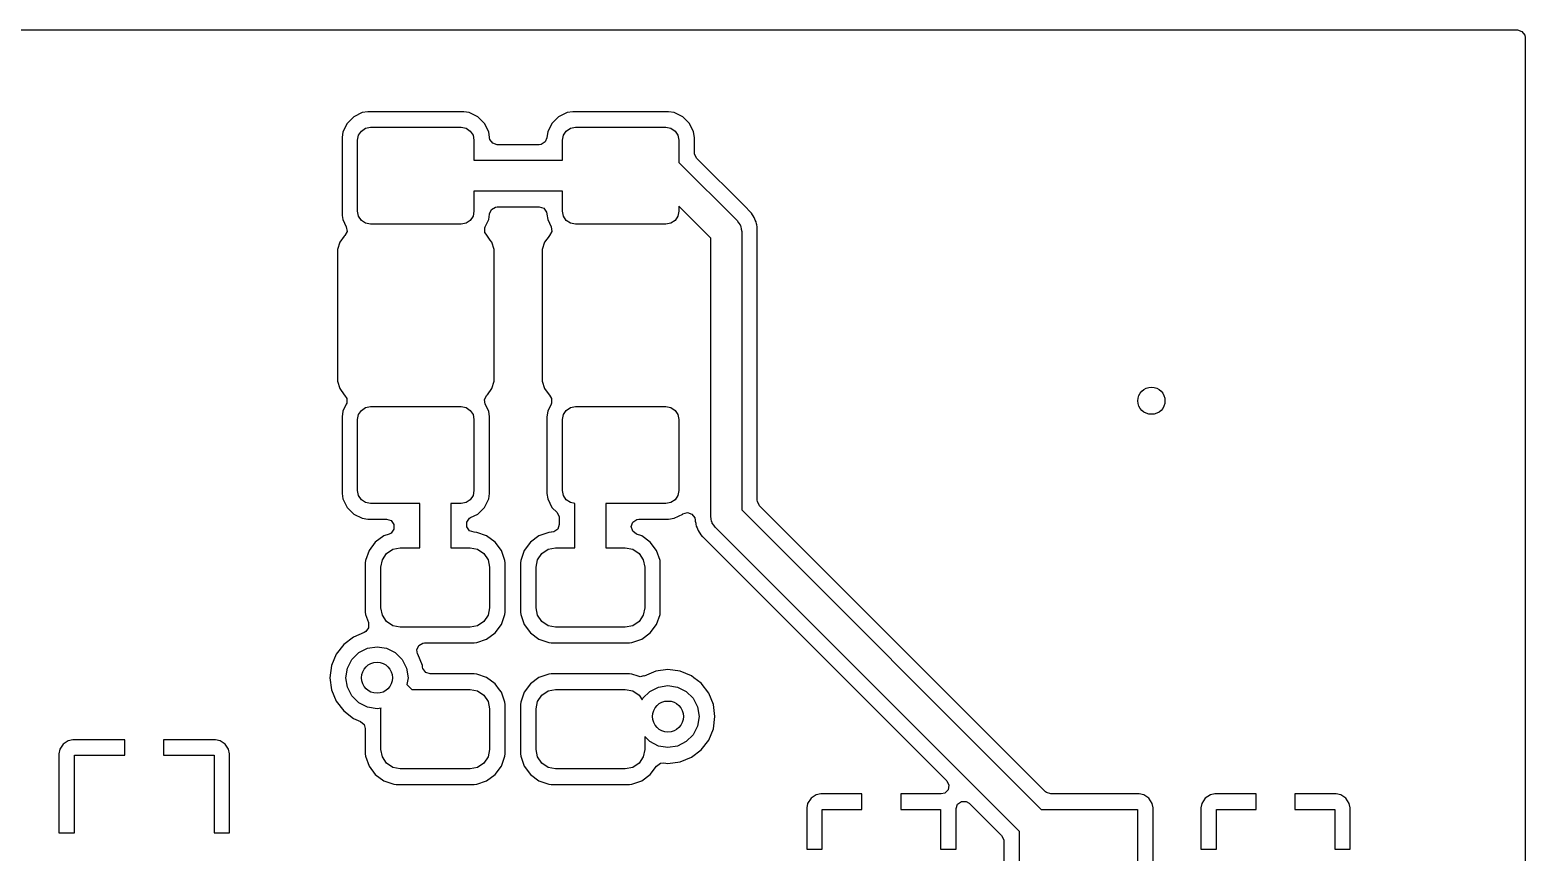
# Model space of a CAD drawing. Extents: x 0.21 to 2.99, y 0.21 to 2.19.
# Drawn here: x 2.231 to 2.99, y 1.771 to 2.188 of the extents above; entities that cross this region are included whole.
import ezdxf

# ---------------------------------------------------------------- set-up
doc = ezdxf.new("R2010")
doc.units = 0
doc.header["$MEASUREMENT"] = 0
doc.layers.add('BLACK', color=7, linetype='CONTINUOUS')

msp = doc.modelspace()

# ---------------------------------------------------------------- linework, layer by layer
at = {"layer": 'BLACK', "linetype": 'CONTINUOUS'}
for p, q in [((0.214311, 2.18819), (2.98569, 2.18819)), ((2.98569, 2.18819), (2.98798, 2.18744)), ((2.98798, 2.18744), (2.9894, 2.1855)), ((2.9894, 2.1855), (2.98959, 2.18429)), ((2.98959, 2.18429), (2.98959, 0.215709)), ((2.39188, 2.14073), (2.38976, 2.1364)), ((2.39529, 2.14415), (2.39188, 2.14073)), ((2.39962, 2.14626), (2.39529, 2.14415)), ((2.40243, 2.14667), (2.39962, 2.14626)), ((2.39962, 2.14626), (2.39962, 2.14626)), ((2.45111, 2.14667), (2.40243, 2.14667)), ((2.45392, 2.14626), (2.45111, 2.14667)), ((2.45825, 2.14414), (2.45392, 2.14626)), ((2.46166, 2.14073), (2.45825, 2.14414)), ((2.46378, 2.1364), (2.46166, 2.14073)), ((2.49582, 2.14073), (2.4937, 2.1364)), ((2.49923, 2.14415), (2.49582, 2.14073)), ((2.50356, 2.14626), (2.49923, 2.14415)), ((2.50637, 2.14667), (2.50356, 2.14626)), ((2.50356, 2.14626), (2.50356, 2.14626)), ((2.55505, 2.14667), (2.50637, 2.14667)), ((2.55786, 2.14626), (2.55505, 2.14667)), ((2.56219, 2.14414), (2.55786, 2.14626)), ((2.5656, 2.14073), (2.56219, 2.14414)), ((2.56772, 2.1364), (2.5656, 2.14073)), ((2.38976, 2.1364), (2.38935, 2.13359)), ((2.38935, 2.13359), (2.38935, 2.09476)), ((2.38976, 2.1364), (2.38976, 2.1364)), ((2.39724, 2.13222), (2.39774, 2.13473)), ((2.39724, 2.09613), (2.39724, 2.13222)), ((2.39774, 2.13473), (2.39917, 2.13686)), ((2.39917, 2.13686), (2.40129, 2.13828)), ((2.40129, 2.13828), (2.40381, 2.13878)), ((2.40381, 2.13878), (2.44974, 2.13878)), ((2.44974, 2.13878), (2.45225, 2.13828)), ((2.45225, 2.13828), (2.45438, 2.13686)), ((2.45438, 2.13686), (2.4558, 2.13473)), ((2.4558, 2.13473), (2.4563, 2.13222)), ((2.4563, 2.13222), (2.4563, 2.12205)), ((2.46419, 2.13359), (2.46378, 2.1364)), ((2.4642, 2.13356), (2.46419, 2.13359)), ((2.46419, 2.13359), (2.46419, 2.13359)), ((2.46419, 2.13359), (2.46419, 2.13359)), ((2.4642, 2.13351), (2.4642, 2.13356)), ((2.46421, 2.13345), (2.4642, 2.13351)), ((2.46422, 2.13345), (2.46421, 2.13345)), ((2.46438, 2.13263), (2.46422, 2.13345)), ((2.46579, 2.13069), (2.46438, 2.13263)), ((2.49324, 2.13345), (2.49238, 2.13133)), ((2.49327, 2.13345), (2.49324, 2.13345)), ((2.49328, 2.13355), (2.49327, 2.13345)), ((2.49329, 2.13359), (2.49328, 2.13356)), ((2.49328, 2.13356), (2.49328, 2.13355)), ((2.4937, 2.1364), (2.49329, 2.13359)), ((2.50118, 2.13222), (2.50168, 2.13473)), ((2.50118, 2.12205), (2.50118, 2.13222)), ((2.50168, 2.13473), (2.5031, 2.13686)), ((2.5031, 2.13686), (2.50523, 2.13828)), ((2.50523, 2.13828), (2.50774, 2.13878)), ((2.50774, 2.13878), (2.55367, 2.13878)), ((2.55367, 2.13878), (2.55619, 2.13828)), ((2.55619, 2.13828), (2.55831, 2.13686)), ((2.55831, 2.13686), (2.55974, 2.13473)), ((2.55974, 2.13473), (2.56024, 2.13222)), ((2.56024, 2.13222), (2.56024, 2.12096)), ((2.56813, 2.13359), (2.56772, 2.1364)), ((2.56813, 2.12586), (2.56813, 2.13359)), ((2.56813, 2.13359), (2.56813, 2.13359)), ((2.46808, 2.12994), (2.46579, 2.13069)), ((2.4894, 2.12994), (2.46808, 2.12994)), ((2.49033, 2.13005), (2.4894, 2.12994)), ((2.49238, 2.13133), (2.49033, 2.13005)), ((2.56818, 2.12525), (2.56813, 2.12586)), ((2.56927, 2.12311), (2.56818, 2.12525)), ((2.4563, 2.12205), (2.50118, 2.12205)), ((2.56024, 2.12096), (2.56029, 2.12092)), ((2.56029, 2.12092), (2.58982, 2.09139)), ((2.59364, 2.09874), (2.56927, 2.12311)), ((2.50118, 2.1063), (2.4563, 2.1063)), ((2.4563, 2.1063), (2.4563, 2.09613)), ((2.50118, 2.09613), (2.50118, 2.1063)), ((2.38935, 2.09476), (2.38945, 2.09409)), ((2.38945, 2.09409), (2.38976, 2.09195)), ((2.39774, 2.09362), (2.39724, 2.09613)), ((2.4563, 2.09613), (2.4558, 2.09362)), ((2.46378, 2.09195), (2.46419, 2.09476)), ((2.46419, 2.09476), (2.4642, 2.09479)), ((2.46419, 2.09476), (2.46419, 2.09476)), ((2.46419, 2.09476), (2.46419, 2.09476)), ((2.4642, 2.0948), (2.46421, 2.0949)), ((2.4642, 2.09479), (2.4642, 2.0948)), ((2.46421, 2.0949), (2.46424, 2.09489)), ((2.46424, 2.09489), (2.4651, 2.09702)), ((2.4651, 2.09702), (2.46715, 2.09829)), ((2.46715, 2.09829), (2.46808, 2.09841)), ((2.46808, 2.09841), (2.4894, 2.09841)), ((2.4894, 2.09841), (2.49169, 2.09766)), ((2.49169, 2.09766), (2.4931, 2.09571)), ((2.4931, 2.09571), (2.49326, 2.0949)), ((2.49326, 2.0949), (2.49327, 2.0949)), ((2.49327, 2.0949), (2.49328, 2.09484)), ((2.49328, 2.09484), (2.49328, 2.09479)), ((2.49328, 2.09479), (2.49329, 2.09476)), ((2.49329, 2.09476), (2.4937, 2.09195)), ((2.50168, 2.09362), (2.50118, 2.09613)), ((2.56024, 2.09613), (2.55974, 2.09362)), ((2.57638, 2.08257), (2.56024, 2.09871)), ((2.56024, 2.09871), (2.56024, 2.09613)), ((2.59667, 2.09571), (2.59364, 2.09874)), ((2.59717, 2.09521), (2.59667, 2.09571)), ((2.5976, 2.09436), (2.59717, 2.09521)), ((2.59792, 2.09384), (2.5976, 2.09436)), ((2.59848, 2.09307), (2.59792, 2.09384)), ((2.38976, 2.09195), (2.39153, 2.08832)), ((2.39153, 2.08832), (2.39187, 2.08593)), ((2.39917, 2.09149), (2.39774, 2.09362)), ((2.40129, 2.09007), (2.39917, 2.09149)), ((2.40381, 2.08957), (2.40129, 2.09007)), ((2.44974, 2.08957), (2.40381, 2.08957)), ((2.45225, 2.09007), (2.44974, 2.08957)), ((2.45438, 2.09149), (2.45225, 2.09007)), ((2.4558, 2.09362), (2.45438, 2.09149)), ((2.4618, 2.08781), (2.46201, 2.08832)), ((2.4618, 2.0854), (2.4618, 2.08781)), ((2.46201, 2.08832), (2.46378, 2.09195)), ((2.4937, 2.09195), (2.49547, 2.08832)), ((2.49547, 2.08832), (2.49581, 2.08593)), ((2.5031, 2.09149), (2.50168, 2.09362)), ((2.50523, 2.09007), (2.5031, 2.09149)), ((2.50774, 2.08957), (2.50523, 2.09007)), ((2.55367, 2.08957), (2.50774, 2.08957)), ((2.55619, 2.09007), (2.55367, 2.08957)), ((2.55831, 2.09149), (2.55619, 2.09007)), ((2.55974, 2.09362), (2.55831, 2.09149)), ((2.58982, 2.09139), (2.59052, 2.09028)), ((2.59052, 2.09028), (2.59135, 2.08924)), ((2.59135, 2.08924), (2.59145, 2.08881)), ((2.59145, 2.08881), (2.59168, 2.08843)), ((2.59168, 2.08843), (2.59183, 2.08711)), ((2.59183, 2.08711), (2.59213, 2.08583)), ((2.59877, 2.09217), (2.59848, 2.09307)), ((2.59848, 2.09307), (2.59848, 2.09307)), ((2.59848, 2.09307), (2.59848, 2.09307)), ((2.599, 2.09161), (2.59877, 2.09217)), ((2.59943, 2.09076), (2.599, 2.09161)), ((2.59958, 2.08982), (2.59943, 2.09076)), ((2.59943, 2.09076), (2.59943, 2.09076)), ((2.59943, 2.09076), (2.59943, 2.09076)), ((2.59943, 2.09076), (2.59943, 2.09076)), ((2.59973, 2.08923), (2.59958, 2.08982)), ((2.60002, 2.08832), (2.59973, 2.08923)), ((2.60002, 1.94948), (2.60002, 2.08832)), ((2.60002, 2.08832), (2.60002, 2.08832)), ((2.38818, 2.08042), (2.38699, 2.07674)), ((2.39046, 2.08355), (2.38818, 2.08042)), ((2.39056, 2.08365), (2.39046, 2.08355)), ((2.39074, 2.08381), (2.39056, 2.08365)), ((2.39187, 2.08593), (2.39074, 2.08381)), ((2.46294, 2.08384), (2.4618, 2.0854)), ((2.46287, 2.08377), (2.46294, 2.08384)), ((2.46308, 2.08355), (2.46287, 2.08377)), ((2.46457, 2.0815), (2.46308, 2.08355)), ((2.46308, 2.08355), (2.46308, 2.08355)), ((2.46308, 2.08355), (2.46308, 2.08355)), ((2.46308, 2.08355), (2.46308, 2.08355)), ((2.46536, 2.08042), (2.46457, 2.0815)), ((2.46656, 2.07674), (2.46536, 2.08042)), ((2.49212, 2.08042), (2.49093, 2.07674)), ((2.4944, 2.08355), (2.49212, 2.08042)), ((2.4945, 2.08365), (2.4944, 2.08355)), ((2.49468, 2.08381), (2.4945, 2.08365)), ((2.49581, 2.08593), (2.49468, 2.08381)), ((2.57638, 1.94134), (2.57638, 2.08257)), ((2.59213, 2.08583), (2.59213, 1.9446)), ((2.38699, 2.07674), (2.38699, 2.00987)), ((2.46656, 2.07489), (2.46656, 2.07674)), ((2.46656, 2.01195), (2.46656, 2.07489)), ((2.49093, 2.07674), (2.49093, 2.00987)), ((2.46656, 2.01181), (2.46656, 2.01195)), ((2.46656, 2.01195), (2.46656, 2.01195)), ((2.46656, 2.00987), (2.46656, 2.01181)), ((2.38699, 2.00987), (2.38818, 2.00619)), ((2.38818, 2.00619), (2.39046, 2.00306)), ((2.39046, 2.00306), (2.39046, 2.00306)), ((2.39046, 2.00306), (2.39046, 2.00306)), ((2.39046, 2.00306), (2.39046, 2.00306)), ((2.39046, 2.00306), (2.39068, 2.00284)), ((2.39068, 2.00284), (2.39061, 2.00277)), ((2.39061, 2.00277), (2.39174, 2.00121)), ((2.46167, 2.00068), (2.4628, 2.00281)), ((2.4628, 2.00281), (2.46298, 2.00296)), ((2.46298, 2.00296), (2.46308, 2.00306)), ((2.46308, 2.00306), (2.46536, 2.00619)), ((2.46308, 2.00306), (2.46308, 2.00306)), ((2.46536, 2.00619), (2.46656, 2.00987)), ((2.49093, 2.00987), (2.49212, 2.00619)), ((2.49212, 2.00619), (2.4944, 2.00306)), ((2.4944, 2.00306), (2.4944, 2.00306)), ((2.4944, 2.00306), (2.4944, 2.00306)), ((2.4944, 2.00306), (2.4944, 2.00306)), ((2.4944, 2.00306), (2.49461, 2.00284)), ((2.49461, 2.00284), (2.49454, 2.00277)), ((2.49454, 2.00277), (2.49568, 2.00121)), ((2.39153, 1.99829), (2.38976, 1.99467)), ((2.39174, 1.9988), (2.39153, 1.99829)), ((2.39174, 2.00121), (2.39174, 1.9988)), ((2.39774, 1.993), (2.39917, 1.99513)), ((2.39917, 1.99513), (2.40129, 1.99655)), ((2.40129, 1.99655), (2.40381, 1.99705)), ((2.40381, 1.99705), (2.44974, 1.99705)), ((2.44974, 1.99705), (2.45225, 1.99655)), ((2.45225, 1.99655), (2.45438, 1.99513)), ((2.45438, 1.99513), (2.4558, 1.993)), ((2.46201, 1.99829), (2.46167, 2.00068)), ((2.46378, 1.99467), (2.46201, 1.99829)), ((2.49547, 1.99829), (2.4937, 1.99467)), ((2.49568, 1.9988), (2.49547, 1.99829)), ((2.49568, 2.00121), (2.49568, 1.9988)), ((2.50168, 1.993), (2.5031, 1.99513)), ((2.5031, 1.99513), (2.50523, 1.99655)), ((2.50523, 1.99655), (2.50774, 1.99705)), ((2.50774, 1.99705), (2.55367, 1.99705)), ((2.55367, 1.99705), (2.55619, 1.99655)), ((2.55619, 1.99655), (2.55831, 1.99513)), ((2.55831, 1.99513), (2.55974, 1.993)), ((2.38976, 1.99467), (2.38935, 1.99186)), ((2.38935, 1.99186), (2.38935, 1.95302)), ((2.38976, 1.99467), (2.38976, 1.99467)), ((2.39724, 1.99049), (2.39774, 1.993)), ((2.39724, 1.9544), (2.39724, 1.99049)), ((2.4558, 1.993), (2.4563, 1.99049)), ((2.4563, 1.99049), (2.4563, 1.9544)), ((2.46419, 1.99186), (2.46378, 1.99467)), ((2.46419, 1.95302), (2.46419, 1.99186)), ((2.4937, 1.99467), (2.49329, 1.99186)), ((2.49329, 1.99186), (2.49329, 1.95302)), ((2.4937, 1.99467), (2.4937, 1.99467)), ((2.50118, 1.99049), (2.50168, 1.993)), ((2.50118, 1.9544), (2.50118, 1.99049)), ((2.55974, 1.993), (2.56024, 1.99049)), ((2.56024, 1.99049), (2.56024, 1.9544)), ((2.38935, 1.95302), (2.38976, 1.95021)), ((2.38976, 1.95021), (2.39188, 1.94588)), ((2.39774, 1.95189), (2.39724, 1.9544)), ((2.39917, 1.94976), (2.39774, 1.95189)), ((2.40129, 1.94833), (2.39917, 1.94976)), ((2.45438, 1.94976), (2.45225, 1.94833)), ((2.4558, 1.95189), (2.45438, 1.94976)), ((2.4563, 1.9544), (2.4558, 1.95189)), ((2.46166, 1.94588), (2.46378, 1.95021)), ((2.46378, 1.95021), (2.46419, 1.95302)), ((2.49329, 1.95302), (2.4937, 1.95021)), ((2.4937, 1.95021), (2.49582, 1.94588)), ((2.50168, 1.95189), (2.50118, 1.9544)), ((2.5031, 1.94976), (2.50168, 1.95189)), ((2.50523, 1.94833), (2.5031, 1.94976)), ((2.55831, 1.94976), (2.55619, 1.94833)), ((2.55974, 1.95189), (2.55831, 1.94976)), ((2.56024, 1.9544), (2.55974, 1.95189)), ((2.39188, 1.94588), (2.39529, 1.94247)), ((2.39529, 1.94247), (2.39962, 1.94035)), ((2.40381, 1.94783), (2.40129, 1.94833)), ((2.42874, 1.94783), (2.40381, 1.94783)), ((2.42874, 1.92539), (2.42874, 1.94783)), ((2.44974, 1.94783), (2.44449, 1.94783)), ((2.44449, 1.94783), (2.44449, 1.92539)), ((2.45225, 1.94833), (2.44974, 1.94783)), ((2.45461, 1.94069), (2.45825, 1.94247)), ((2.45825, 1.94247), (2.46166, 1.94588)), ((2.49582, 1.94588), (2.49845, 1.94325)), ((2.49845, 1.94325), (2.49954, 1.9411)), ((2.50748, 1.94789), (2.50523, 1.94833)), ((2.50748, 1.92539), (2.50748, 1.94789)), ((2.55367, 1.94783), (2.52323, 1.94783)), ((2.52323, 1.94783), (2.52323, 1.92539)), ((2.55619, 1.94833), (2.55367, 1.94783)), ((2.55786, 1.94035), (2.56219, 1.94247)), ((2.56219, 1.94247), (2.56232, 1.94256)), ((2.56219, 1.94247), (2.56219, 1.94247)), ((2.56232, 1.94256), (2.56462, 1.94329)), ((2.56462, 1.94329), (2.5669, 1.94253)), ((2.5669, 1.94253), (2.5683, 1.94057)), ((2.59213, 1.9446), (2.74413, 1.7926)), ((2.60007, 1.94887), (2.60002, 1.94948)), ((2.60116, 1.94673), (2.60007, 1.94887)), ((2.74626, 1.80163), (2.60116, 1.94673)), ((2.39962, 1.94035), (2.40243, 1.93994)), ((2.40243, 1.93994), (2.41196, 1.93994)), ((2.41196, 1.93994), (2.41425, 1.9392)), ((2.41425, 1.9392), (2.41567, 1.93725)), ((2.41567, 1.93484), (2.41425, 1.93289)), ((2.41567, 1.93725), (2.41567, 1.93484)), ((2.45261, 1.93839), (2.45403, 1.94034)), ((2.45261, 1.93598), (2.45261, 1.93839)), ((2.45403, 1.93403), (2.45261, 1.93598)), ((2.45403, 1.94034), (2.45461, 1.94069)), ((2.49884, 1.93489), (2.49689, 1.93348)), ((2.49959, 1.93719), (2.49884, 1.93489)), ((2.49954, 1.9411), (2.49959, 1.9405)), ((2.49959, 1.9405), (2.49959, 1.93719)), ((2.53611, 1.93613), (2.53691, 1.9384)), ((2.53681, 1.93382), (2.53611, 1.93613)), ((2.53691, 1.9384), (2.53889, 1.93978)), ((2.53889, 1.93978), (2.54001, 1.93994)), ((2.54001, 1.93994), (2.55505, 1.93994)), ((2.55505, 1.93994), (2.55786, 1.94035)), ((2.55505, 1.93994), (2.55505, 1.93994)), ((2.5683, 1.94057), (2.56848, 1.93939)), ((2.56848, 1.93939), (2.56848, 1.93884)), ((2.56848, 1.93884), (2.56848, 1.93884)), ((2.56848, 1.93884), (2.56878, 1.93794)), ((2.56878, 1.93794), (2.56892, 1.93734)), ((2.56892, 1.93734), (2.56907, 1.93641)), ((2.56907, 1.93641), (2.5695, 1.93556)), ((2.5695, 1.93556), (2.56973, 1.93499)), ((2.56973, 1.93499), (2.57003, 1.93409)), ((2.57667, 1.94005), (2.57638, 1.94134)), ((2.57682, 1.93874), (2.57667, 1.94005)), ((2.57706, 1.93836), (2.57682, 1.93874)), ((2.57716, 1.93792), (2.57706, 1.93836)), ((2.57798, 1.93689), (2.57716, 1.93792)), ((2.57868, 1.93577), (2.57798, 1.93689)), ((2.73299, 1.78146), (2.57868, 1.93577)), ((2.40621, 1.92823), (2.40304, 1.92393)), ((2.41052, 1.93141), (2.40621, 1.92823)), ((2.40621, 1.92823), (2.40621, 1.92823)), ((2.41325, 1.93236), (2.41052, 1.93141)), ((2.41425, 1.93289), (2.41325, 1.93236)), ((2.45632, 1.93329), (2.45403, 1.93403)), ((2.45647, 1.93329), (2.45632, 1.93329)), ((2.45767, 1.93318), (2.45647, 1.93329)), ((2.45647, 1.93329), (2.45647, 1.93329)), ((2.45767, 1.93317), (2.45767, 1.93318)), ((2.46271, 1.93141), (2.45767, 1.93317)), ((2.46701, 1.92823), (2.46271, 1.93141)), ((2.47019, 1.92393), (2.46701, 1.92823)), ((2.46701, 1.92823), (2.46701, 1.92823)), ((2.46701, 1.92823), (2.46701, 1.92823)), ((2.48495, 1.92823), (2.48178, 1.92393)), ((2.48926, 1.93141), (2.48495, 1.92823)), ((2.48495, 1.92823), (2.48495, 1.92823)), ((2.4943, 1.93317), (2.48926, 1.93141)), ((2.4955, 1.93329), (2.4943, 1.93318)), ((2.4943, 1.93318), (2.4943, 1.93317)), ((2.49569, 1.93329), (2.4955, 1.93329)), ((2.49689, 1.93348), (2.49569, 1.93329)), ((2.53872, 1.93236), (2.53681, 1.93382)), ((2.54145, 1.93141), (2.53872, 1.93236)), ((2.54575, 1.92823), (2.54145, 1.93141)), ((2.54893, 1.92393), (2.54575, 1.92823)), ((2.54575, 1.92823), (2.54575, 1.92823)), ((2.54575, 1.92823), (2.54575, 1.92823)), ((2.57003, 1.93409), (2.57003, 1.93409)), ((2.57003, 1.93409), (2.57059, 1.93332)), ((2.57059, 1.93332), (2.57091, 1.9328)), ((2.57091, 1.9328), (2.57134, 1.93196)), ((2.57134, 1.93196), (2.57134, 1.93195)), ((2.57134, 1.93195), (2.57213, 1.93116)), ((2.57213, 1.93116), (2.57213, 1.93116)), ((2.57213, 1.93116), (2.57222, 1.93107)), ((2.57222, 1.93107), (2.57223, 1.93107)), ((2.57223, 1.93107), (2.63767, 1.86562)), ((2.40304, 1.92393), (2.40127, 1.91889)), ((2.40906, 1.91555), (2.4098, 1.91932)), ((2.4098, 1.91932), (2.41194, 1.92251)), ((2.41194, 1.92251), (2.41513, 1.92464)), ((2.41513, 1.92464), (2.4189, 1.92539)), ((2.4189, 1.92539), (2.42874, 1.92539)), ((2.44449, 1.92539), (2.45433, 1.92539)), ((2.45433, 1.92539), (2.4581, 1.92464)), ((2.4581, 1.92464), (2.46129, 1.92251)), ((2.46129, 1.92251), (2.46342, 1.91932)), ((2.46342, 1.91932), (2.46417, 1.91555)), ((2.47195, 1.91889), (2.47019, 1.92393)), ((2.48178, 1.92393), (2.48001, 1.91889)), ((2.4878, 1.91555), (2.48854, 1.91932)), ((2.48854, 1.91932), (2.49068, 1.92251)), ((2.49068, 1.92251), (2.49387, 1.92464)), ((2.49387, 1.92464), (2.49764, 1.92539)), ((2.49764, 1.92539), (2.50748, 1.92539)), ((2.52323, 1.92539), (2.53307, 1.92539)), ((2.53307, 1.92539), (2.53684, 1.92464)), ((2.53684, 1.92464), (2.54003, 1.92251)), ((2.54003, 1.92251), (2.54216, 1.91932)), ((2.54216, 1.91932), (2.54291, 1.91555)), ((2.55069, 1.91889), (2.54893, 1.92393)), ((2.40127, 1.91889), (2.40116, 1.91769)), ((2.40116, 1.91769), (2.40116, 1.89275)), ((2.40127, 1.91889), (2.40127, 1.91889)), ((2.40906, 1.89488), (2.40906, 1.91555)), ((2.46417, 1.91555), (2.46417, 1.89488)), ((2.47207, 1.91769), (2.47195, 1.91889)), ((2.47195, 1.91889), (2.47195, 1.91889)), ((2.47207, 1.89275), (2.47207, 1.91769)), ((2.47207, 1.91769), (2.47207, 1.91769)), ((2.48001, 1.91889), (2.4799, 1.91769)), ((2.4799, 1.91769), (2.4799, 1.89275)), ((2.48001, 1.91889), (2.48001, 1.91889)), ((2.4878, 1.89488), (2.4878, 1.91555)), ((2.54291, 1.91555), (2.54291, 1.89488)), ((2.55081, 1.91769), (2.55069, 1.91889)), ((2.55069, 1.91889), (2.55069, 1.91889)), ((2.55081, 1.89275), (2.55081, 1.91769)), ((2.55081, 1.91769), (2.55081, 1.91769)), ((2.40116, 1.89275), (2.40127, 1.89155)), ((2.40127, 1.89155), (2.40127, 1.89155)), ((2.40127, 1.89155), (2.40127, 1.89155)), ((2.40127, 1.89155), (2.40273, 1.8874)), ((2.4098, 1.89112), (2.40906, 1.89488)), ((2.41194, 1.88792), (2.4098, 1.89112)), ((2.46342, 1.89112), (2.46129, 1.88792)), ((2.46417, 1.89488), (2.46342, 1.89112)), ((2.47019, 1.8865), (2.47195, 1.89155)), ((2.47195, 1.89155), (2.47207, 1.89275)), ((2.47207, 1.89275), (2.47207, 1.89275)), ((2.4799, 1.89275), (2.48001, 1.89155)), ((2.48001, 1.89155), (2.48001, 1.89155)), ((2.48001, 1.89155), (2.48178, 1.8865)), ((2.48854, 1.89112), (2.4878, 1.89488)), ((2.49068, 1.88792), (2.48854, 1.89112)), ((2.54216, 1.89112), (2.54003, 1.88792)), ((2.54291, 1.89488), (2.54216, 1.89112)), ((2.54893, 1.8865), (2.55069, 1.89155)), ((2.55069, 1.89155), (2.55081, 1.89275)), ((2.55081, 1.89275), (2.55081, 1.89275)), ((2.40059, 1.88235), (2.39516, 1.8801)), ((2.40146, 1.88285), (2.40059, 1.88235)), ((2.40284, 1.88483), (2.40146, 1.88285)), ((2.40273, 1.8874), (2.40278, 1.88724)), ((2.40278, 1.88724), (2.40284, 1.88483)), ((2.41513, 1.88579), (2.41194, 1.88792)), ((2.4189, 1.88504), (2.41513, 1.88579)), ((2.45433, 1.88504), (2.4189, 1.88504)), ((2.4581, 1.88579), (2.45433, 1.88504)), ((2.46129, 1.88792), (2.4581, 1.88579)), ((2.46271, 1.87902), (2.46701, 1.8822)), ((2.46701, 1.8822), (2.47019, 1.8865)), ((2.48178, 1.8865), (2.48495, 1.8822)), ((2.48495, 1.8822), (2.48495, 1.8822)), ((2.48495, 1.8822), (2.48495, 1.8822)), ((2.48495, 1.8822), (2.48495, 1.8822)), ((2.48495, 1.8822), (2.48495, 1.8822)), ((2.48495, 1.8822), (2.48926, 1.87902)), ((2.49387, 1.88579), (2.49068, 1.88792)), ((2.49764, 1.88504), (2.49387, 1.88579)), ((2.53307, 1.88504), (2.49764, 1.88504)), ((2.53684, 1.88579), (2.53307, 1.88504)), ((2.54003, 1.88792), (2.53684, 1.88579)), ((2.54145, 1.87902), (2.54575, 1.8822)), ((2.54575, 1.8822), (2.54893, 1.8865)), ((2.39022, 1.87631), (2.38644, 1.87137)), ((2.39023, 1.87631), (2.39022, 1.87631)), ((2.39516, 1.8801), (2.39023, 1.87631)), ((2.39783, 1.87219), (2.40222, 1.87443)), ((2.40222, 1.87443), (2.40709, 1.8752)), ((2.40709, 1.8752), (2.41195, 1.87443)), ((2.41195, 1.87443), (2.41634, 1.87219)), ((2.42728, 1.87366), (2.42826, 1.87586)), ((2.42826, 1.87586), (2.43034, 1.87706)), ((2.43034, 1.87706), (2.43115, 1.87715)), ((2.43115, 1.87715), (2.45647, 1.87715)), ((2.45647, 1.87715), (2.45767, 1.87726)), ((2.45647, 1.87715), (2.45647, 1.87715)), ((2.45767, 1.87726), (2.46271, 1.87902)), ((2.48926, 1.87902), (2.48926, 1.87902)), ((2.48926, 1.87902), (2.48926, 1.87902)), ((2.48926, 1.87902), (2.4943, 1.87726)), ((2.4943, 1.87726), (2.4955, 1.87715)), ((2.4955, 1.87715), (2.4955, 1.87715)), ((2.4955, 1.87715), (2.4955, 1.87715)), ((2.4955, 1.87715), (2.53521, 1.87715)), ((2.53521, 1.87715), (2.53641, 1.87726)), ((2.53521, 1.87715), (2.53521, 1.87715)), ((2.53641, 1.87726), (2.54145, 1.87902)), ((2.38644, 1.87137), (2.38405, 1.86562)), ((2.38644, 1.87137), (2.38644, 1.87137)), ((2.39211, 1.86432), (2.39435, 1.86871)), ((2.39435, 1.86871), (2.39783, 1.87219)), ((2.41634, 1.87219), (2.41983, 1.86871)), ((2.41983, 1.86871), (2.42206, 1.86432)), ((2.42771, 1.87164), (2.42728, 1.87366)), ((2.42764, 1.87161), (2.42771, 1.87164)), ((2.42774, 1.87137), (2.42764, 1.87161)), ((2.43012, 1.86562), (2.42774, 1.87137)), ((2.38405, 1.86562), (2.38324, 1.85945)), ((2.38324, 1.85945), (2.38324, 1.85945)), ((2.38324, 1.85945), (2.38405, 1.85328)), ((2.38405, 1.86562), (2.38405, 1.86562)), ((2.39134, 1.85945), (2.39211, 1.86432)), ((2.39211, 1.85458), (2.39134, 1.85945)), ((2.42206, 1.86432), (2.42283, 1.85945)), ((2.42283, 1.85945), (2.42229, 1.85604)), ((2.43022, 1.86483), (2.43012, 1.86562)), ((2.43038, 1.86413), (2.43022, 1.86483)), ((2.4318, 1.86218), (2.43038, 1.86413)), ((2.43409, 1.86144), (2.4318, 1.86218)), ((2.45647, 1.86144), (2.43409, 1.86144)), ((2.45767, 1.86132), (2.45647, 1.86144)), ((2.45647, 1.86144), (2.45647, 1.86144)), ((2.46271, 1.85956), (2.45767, 1.86132)), ((2.45767, 1.86132), (2.45767, 1.86132)), ((2.46701, 1.85638), (2.46271, 1.85956)), ((2.48926, 1.85956), (2.48495, 1.85638)), ((2.4943, 1.86132), (2.48926, 1.85956)), ((2.4955, 1.86144), (2.4943, 1.86132)), ((2.4943, 1.86132), (2.4943, 1.86132)), ((2.53521, 1.86144), (2.4955, 1.86144)), ((2.4955, 1.86144), (2.4955, 1.86144)), ((2.53641, 1.86132), (2.53521, 1.86144)), ((2.53521, 1.86144), (2.53521, 1.86144)), ((2.53968, 1.86018), (2.53641, 1.86132)), ((2.53641, 1.86132), (2.53641, 1.86132)), ((2.54056, 1.85998), (2.53968, 1.86018)), ((2.54253, 1.8604), (2.54056, 1.85998)), ((2.54257, 1.86032), (2.54253, 1.8604)), ((2.545, 1.86132), (2.54257, 1.86032)), ((2.54855, 1.8628), (2.545, 1.86132)), ((2.55472, 1.86361), (2.54855, 1.8628)), ((2.54855, 1.8628), (2.54855, 1.8628)), ((2.54855, 1.8628), (2.54855, 1.8628)), ((2.5609, 1.8628), (2.55472, 1.86361)), ((2.55472, 1.86361), (2.55472, 1.86361)), ((2.56665, 1.86041), (2.5609, 1.8628)), ((2.5609, 1.8628), (2.5609, 1.8628)), ((2.56791, 1.85945), (2.56665, 1.86041)), ((2.56665, 1.86041), (2.56665, 1.86041)), ((2.56665, 1.86041), (2.56665, 1.86041)), ((2.57159, 1.85663), (2.56791, 1.85945)), ((2.63767, 1.86562), (2.69617, 1.80713)), ((2.38405, 1.85328), (2.38405, 1.85328)), ((2.38405, 1.85328), (2.38644, 1.84753)), ((2.39435, 1.85019), (2.39211, 1.85458)), ((2.42229, 1.85604), (2.42479, 1.85354)), ((2.42479, 1.85354), (2.45433, 1.85354)), ((2.45433, 1.85354), (2.4581, 1.85279)), ((2.4581, 1.85279), (2.46129, 1.85066)), ((2.46931, 1.85328), (2.46701, 1.85638)), ((2.46701, 1.85638), (2.46701, 1.85638)), ((2.46701, 1.85638), (2.46701, 1.85638)), ((2.46701, 1.85638), (2.46701, 1.85638)), ((2.46701, 1.85638), (2.46701, 1.85638)), ((2.47019, 1.85208), (2.46931, 1.85328)), ((2.47195, 1.84704), (2.47019, 1.85208)), ((2.48178, 1.85208), (2.48001, 1.84704)), ((2.48495, 1.85638), (2.48178, 1.85208)), ((2.48495, 1.85638), (2.48495, 1.85638)), ((2.49068, 1.85066), (2.49387, 1.85279)), ((2.49387, 1.85279), (2.49764, 1.85354)), ((2.49764, 1.85354), (2.53307, 1.85354)), ((2.53307, 1.85354), (2.53684, 1.85279)), ((2.53684, 1.85279), (2.54003, 1.85066)), ((2.54198, 1.84902), (2.54547, 1.8525)), ((2.54547, 1.8525), (2.54986, 1.85474)), ((2.54986, 1.85474), (2.55472, 1.85551)), ((2.55472, 1.85551), (2.55959, 1.85474)), ((2.55959, 1.85474), (2.56398, 1.8525)), ((2.56398, 1.8525), (2.56746, 1.84902)), ((2.57538, 1.85169), (2.57159, 1.85663)), ((2.57159, 1.85663), (2.57159, 1.85663)), ((2.57159, 1.85663), (2.57159, 1.85663)), ((2.57159, 1.85663), (2.57159, 1.85663)), ((2.57159, 1.85663), (2.57159, 1.85663)), ((2.57776, 1.84594), (2.57538, 1.85169)), ((2.57538, 1.85169), (2.57538, 1.85169)), ((2.38644, 1.84753), (2.38644, 1.84753)), ((2.38644, 1.84753), (2.39022, 1.84259)), ((2.39783, 1.84671), (2.39435, 1.85019)), ((2.40222, 1.84447), (2.39783, 1.84671)), ((2.40709, 1.8437), (2.40222, 1.84447)), ((2.40912, 1.84402), (2.40709, 1.8437)), ((2.40906, 1.8437), (2.40912, 1.84402)), ((2.40906, 1.82303), (2.40906, 1.8437)), ((2.46129, 1.85066), (2.46342, 1.84747)), ((2.46342, 1.84747), (2.46417, 1.8437)), ((2.46417, 1.8437), (2.46417, 1.82303)), ((2.47207, 1.84584), (2.47195, 1.84704)), ((2.47195, 1.84704), (2.47195, 1.84704)), ((2.47207, 1.82089), (2.47207, 1.84584)), ((2.47207, 1.84584), (2.47207, 1.84584)), ((2.48001, 1.84704), (2.4799, 1.84584)), ((2.4799, 1.84584), (2.4799, 1.82089)), ((2.48001, 1.84704), (2.48001, 1.84704)), ((2.4878, 1.8437), (2.48854, 1.84747)), ((2.4878, 1.82303), (2.4878, 1.8437)), ((2.48854, 1.84747), (2.49068, 1.85066)), ((2.54003, 1.85066), (2.54161, 1.84829)), ((2.54161, 1.84829), (2.54198, 1.84902)), ((2.56746, 1.84902), (2.5697, 1.84463)), ((2.5697, 1.84463), (2.57047, 1.83976)), ((2.57857, 1.83976), (2.57776, 1.84594)), ((2.39022, 1.84259), (2.39023, 1.84259)), ((2.39023, 1.84259), (2.39516, 1.8388)), ((2.39516, 1.8388), (2.39516, 1.8388)), ((2.39516, 1.8388), (2.39516, 1.8388)), ((2.39516, 1.8388), (2.39876, 1.83731)), ((2.39876, 1.83731), (2.40059, 1.83575)), ((2.57047, 1.83976), (2.5697, 1.8349)), ((2.57776, 1.83359), (2.57857, 1.83976)), ((2.40059, 1.83575), (2.40116, 1.83371)), ((2.40116, 1.83371), (2.40116, 1.82089)), ((2.54547, 1.82702), (2.54291, 1.82958)), ((2.54291, 1.82958), (2.54291, 1.82303)), ((2.56746, 1.83051), (2.56398, 1.82702)), ((2.5697, 1.8349), (2.56746, 1.83051)), ((2.57538, 1.82784), (2.57776, 1.83359)), ((2.24613, 1.82315), (2.24567, 1.82085)), ((2.24567, 1.82085), (2.24567, 1.78071)), ((2.24787, 1.82576), (2.24613, 1.82315)), ((2.25047, 1.8275), (2.24787, 1.82576)), ((2.24787, 1.82576), (2.24787, 1.82576)), ((2.25277, 1.82795), (2.25047, 1.8275)), ((2.27913, 1.82795), (2.25277, 1.82795)), ((2.27913, 1.82008), (2.27913, 1.82795)), ((2.27913, 1.82795), (2.27913, 1.82795)), ((2.29882, 1.82795), (2.29882, 1.82008)), ((2.32519, 1.82795), (2.29882, 1.82795)), ((2.29882, 1.82795), (2.29882, 1.82795)), ((2.32748, 1.8275), (2.32519, 1.82795)), ((2.33009, 1.82576), (2.32748, 1.8275)), ((2.33183, 1.82315), (2.33009, 1.82576)), ((2.33009, 1.82576), (2.33009, 1.82576)), ((2.33228, 1.82085), (2.33183, 1.82315)), ((2.33228, 1.78071), (2.33228, 1.82085)), ((2.33228, 1.82085), (2.33228, 1.82085)), ((2.40116, 1.82089), (2.40127, 1.8197)), ((2.4098, 1.81926), (2.40906, 1.82303)), ((2.46417, 1.82303), (2.46342, 1.81926)), ((2.47195, 1.8197), (2.47207, 1.82089)), ((2.47207, 1.82089), (2.47207, 1.82089)), ((2.47207, 1.82089), (2.47207, 1.82089)), ((2.4799, 1.82089), (2.48001, 1.8197)), ((2.48854, 1.81926), (2.4878, 1.82303)), ((2.54291, 1.82303), (2.54216, 1.81926)), ((2.54986, 1.82479), (2.54547, 1.82702)), ((2.55472, 1.82402), (2.54986, 1.82479)), ((2.55959, 1.82479), (2.55472, 1.82402)), ((2.56398, 1.82702), (2.55959, 1.82479)), ((2.56665, 1.81911), (2.57159, 1.8229)), ((2.57159, 1.8229), (2.57538, 1.82784)), ((2.25354, 1.78071), (2.25354, 1.82008)), ((2.25354, 1.82008), (2.27913, 1.82008)), ((2.29882, 1.82008), (2.32441, 1.82008)), ((2.32441, 1.82008), (2.32441, 1.78071)), ((2.40127, 1.8197), (2.40127, 1.8197)), ((2.40127, 1.8197), (2.40304, 1.81465)), ((2.40304, 1.81465), (2.40621, 1.81035)), ((2.41194, 1.81607), (2.4098, 1.81926)), ((2.41513, 1.81394), (2.41194, 1.81607)), ((2.4189, 1.81319), (2.41513, 1.81394)), ((2.45433, 1.81319), (2.4189, 1.81319)), ((2.4581, 1.81394), (2.45433, 1.81319)), ((2.46129, 1.81607), (2.4581, 1.81394)), ((2.46342, 1.81926), (2.46129, 1.81607)), ((2.46701, 1.81035), (2.47019, 1.81465)), ((2.47019, 1.81465), (2.47195, 1.8197)), ((2.48001, 1.8197), (2.48001, 1.8197)), ((2.48001, 1.8197), (2.48178, 1.81465)), ((2.48178, 1.81465), (2.48495, 1.81035)), ((2.49068, 1.81607), (2.48854, 1.81926)), ((2.49387, 1.81394), (2.49068, 1.81607)), ((2.49764, 1.81319), (2.49387, 1.81394)), ((2.53307, 1.81319), (2.49764, 1.81319)), ((2.53684, 1.81394), (2.53307, 1.81319)), ((2.54003, 1.81607), (2.53684, 1.81394)), ((2.54216, 1.81926), (2.54003, 1.81607)), ((2.54575, 1.81035), (2.54893, 1.81465)), ((2.54893, 1.81465), (2.55089, 1.81605)), ((2.54893, 1.81465), (2.54893, 1.81465)), ((2.54893, 1.81465), (2.54893, 1.81465)), ((2.55089, 1.81605), (2.55257, 1.8162)), ((2.55257, 1.8162), (2.55472, 1.81592)), ((2.55472, 1.81592), (2.5609, 1.81673)), ((2.5609, 1.81673), (2.56665, 1.81911)), ((2.40621, 1.81035), (2.40621, 1.81035)), ((2.40621, 1.81035), (2.40621, 1.81035)), ((2.40621, 1.81035), (2.40621, 1.81035)), ((2.40621, 1.81035), (2.40621, 1.81035)), ((2.40621, 1.81035), (2.41052, 1.80717)), ((2.41052, 1.80717), (2.41052, 1.80717)), ((2.41052, 1.80717), (2.41052, 1.80717)), ((2.41052, 1.80717), (2.41556, 1.80541)), ((2.45767, 1.80541), (2.46271, 1.80717)), ((2.46271, 1.80717), (2.46701, 1.81035)), ((2.48495, 1.81035), (2.48495, 1.81035)), ((2.48495, 1.81035), (2.48495, 1.81035)), ((2.48495, 1.81035), (2.48495, 1.81035)), ((2.48495, 1.81035), (2.48495, 1.81035)), ((2.48495, 1.81035), (2.48926, 1.80717)), ((2.48926, 1.80717), (2.48926, 1.80717)), ((2.48926, 1.80717), (2.48926, 1.80717)), ((2.48926, 1.80717), (2.4943, 1.80541)), ((2.53641, 1.80541), (2.54145, 1.80717)), ((2.54145, 1.80717), (2.54575, 1.81035)), ((2.69617, 1.80713), (2.69726, 1.80498)), ((2.41556, 1.80541), (2.41676, 1.8053)), ((2.41676, 1.8053), (2.41676, 1.8053)), ((2.41676, 1.8053), (2.41676, 1.8053)), ((2.41676, 1.8053), (2.45647, 1.8053)), ((2.45647, 1.8053), (2.45767, 1.80541)), ((2.45647, 1.8053), (2.45647, 1.8053)), ((2.4943, 1.80541), (2.4955, 1.8053)), ((2.4955, 1.8053), (2.4955, 1.8053)), ((2.4955, 1.8053), (2.4955, 1.8053)), ((2.4955, 1.8053), (2.53521, 1.8053)), ((2.53521, 1.8053), (2.53641, 1.80541)), ((2.53521, 1.8053), (2.53521, 1.8053)), ((2.62732, 1.79828), (2.62557, 1.79567)), ((2.62992, 1.80002), (2.62732, 1.79828)), ((2.62732, 1.79828), (2.62732, 1.79828)), ((2.63222, 1.80047), (2.62992, 1.80002)), ((2.65315, 1.80047), (2.63222, 1.80047)), ((2.65315, 1.7926), (2.65315, 1.80047)), ((2.65315, 1.80047), (2.65315, 1.80047)), ((2.69341, 1.80047), (2.67283, 1.80047)), ((2.67283, 1.80047), (2.67283, 1.80047)), ((2.67283, 1.80047), (2.67283, 1.7926)), ((2.69518, 1.8009), (2.69341, 1.80047)), ((2.69688, 1.8026), (2.69518, 1.8009)), ((2.69726, 1.80498), (2.69688, 1.8026)), ((2.74672, 1.80124), (2.74626, 1.80163)), ((2.74901, 1.80049), (2.74672, 1.80124)), ((2.79377, 1.80049), (2.74901, 1.80049)), ((2.79607, 1.80003), (2.79377, 1.80049)), ((2.79377, 1.80049), (2.79377, 1.80049)), ((2.79377, 1.80049), (2.79377, 1.80049)), ((2.79868, 1.79829), (2.79607, 1.80003)), ((2.79607, 1.80003), (2.79607, 1.80003)), ((2.79607, 1.80003), (2.79607, 1.80003)), ((2.79607, 1.80003), (2.79607, 1.80003)), ((2.80043, 1.79568), (2.79868, 1.79829)), ((2.79868, 1.79829), (2.79868, 1.79829)), ((2.82732, 1.79828), (2.82557, 1.79567)), ((2.82992, 1.80002), (2.82732, 1.79828)), ((2.82732, 1.79828), (2.82732, 1.79828)), ((2.83222, 1.80047), (2.82992, 1.80002)), ((2.85315, 1.80047), (2.83222, 1.80047)), ((2.85315, 1.7926), (2.85315, 1.80047)), ((2.87283, 1.80047), (2.87283, 1.7926)), ((2.89377, 1.80047), (2.87283, 1.80047)), ((2.87283, 1.80047), (2.87283, 1.80047)), ((2.89606, 1.80002), (2.89377, 1.80047)), ((2.89867, 1.79828), (2.89606, 1.80002)), ((2.90041, 1.79567), (2.89867, 1.79828)), ((2.89867, 1.79828), (2.89867, 1.79828)), ((2.62557, 1.79567), (2.62512, 1.79337)), ((2.62512, 1.79337), (2.62512, 1.79337)), ((2.62512, 1.79337), (2.62512, 1.77244)), ((2.63299, 1.77244), (2.63299, 1.7926)), ((2.63299, 1.7926), (2.65315, 1.7926)), ((2.67283, 1.7926), (2.69299, 1.7926)), ((2.69299, 1.7926), (2.69299, 1.77244)), ((2.70087, 1.79302), (2.70161, 1.79531)), ((2.70087, 1.77244), (2.70087, 1.79302)), ((2.70161, 1.79531), (2.70356, 1.79672)), ((2.70356, 1.79672), (2.70597, 1.79672)), ((2.70597, 1.79672), (2.70752, 1.79577)), ((2.70752, 1.79577), (2.72396, 1.77933)), ((2.74413, 1.7926), (2.79299, 1.7926)), ((2.79299, 1.7926), (2.79299, 1.7326)), ((2.80089, 1.79338), (2.80043, 1.79568)), ((2.80089, 1.75276), (2.80089, 1.79338)), ((2.82557, 1.79567), (2.82512, 1.79337)), ((2.82512, 1.79337), (2.82512, 1.79337)), ((2.82512, 1.79337), (2.82512, 1.77244)), ((2.83299, 1.77244), (2.83299, 1.7926)), ((2.83299, 1.7926), (2.85315, 1.7926)), ((2.87283, 1.7926), (2.89299, 1.7926)), ((2.89299, 1.7926), (2.89299, 1.77244)), ((2.90087, 1.79337), (2.90041, 1.79567)), ((2.90087, 1.77244), (2.90087, 1.79337)), ((2.90087, 1.79337), (2.90087, 1.79337)), ((2.24567, 1.78071), (2.25354, 1.78071)), ((2.24567, 1.78071), (2.24567, 1.78071)), ((2.32441, 1.78071), (2.33228, 1.78071)), ((2.33228, 1.78071), (2.33228, 1.78071)), ((2.72396, 1.77933), (2.72505, 1.77719)), ((2.72505, 1.77719), (2.7251, 1.77658)), ((2.7251, 1.77658), (2.7251, 1.73182)), ((2.73299, 1.7326), (2.73299, 1.78146)), ((2.62512, 1.77244), (2.62512, 1.77244)), ((2.62512, 1.77244), (2.63299, 1.77244)), ((2.69299, 1.77244), (2.70087, 1.77244)), ((2.70087, 1.77244), (2.70087, 1.77244)), ((2.82512, 1.77244), (2.82512, 1.77244)), ((2.82512, 1.77244), (2.83299, 1.77244)), ((2.89299, 1.77244), (2.90087, 1.77244)), ((2.90087, 1.77244), (2.90087, 1.77244))]:
    msp.add_line(p, q, dxfattribs=at)
at = {"layer": 'BLACK'}
for centre, radius in [((2.8, 2), 0.00689), ((2.40709, 1.85945), 0.007874), ((2.55472, 1.83976), 0.007874)]:
    msp.add_circle(centre, radius, dxfattribs=at)

doc.saveas('drawing.dxf')
